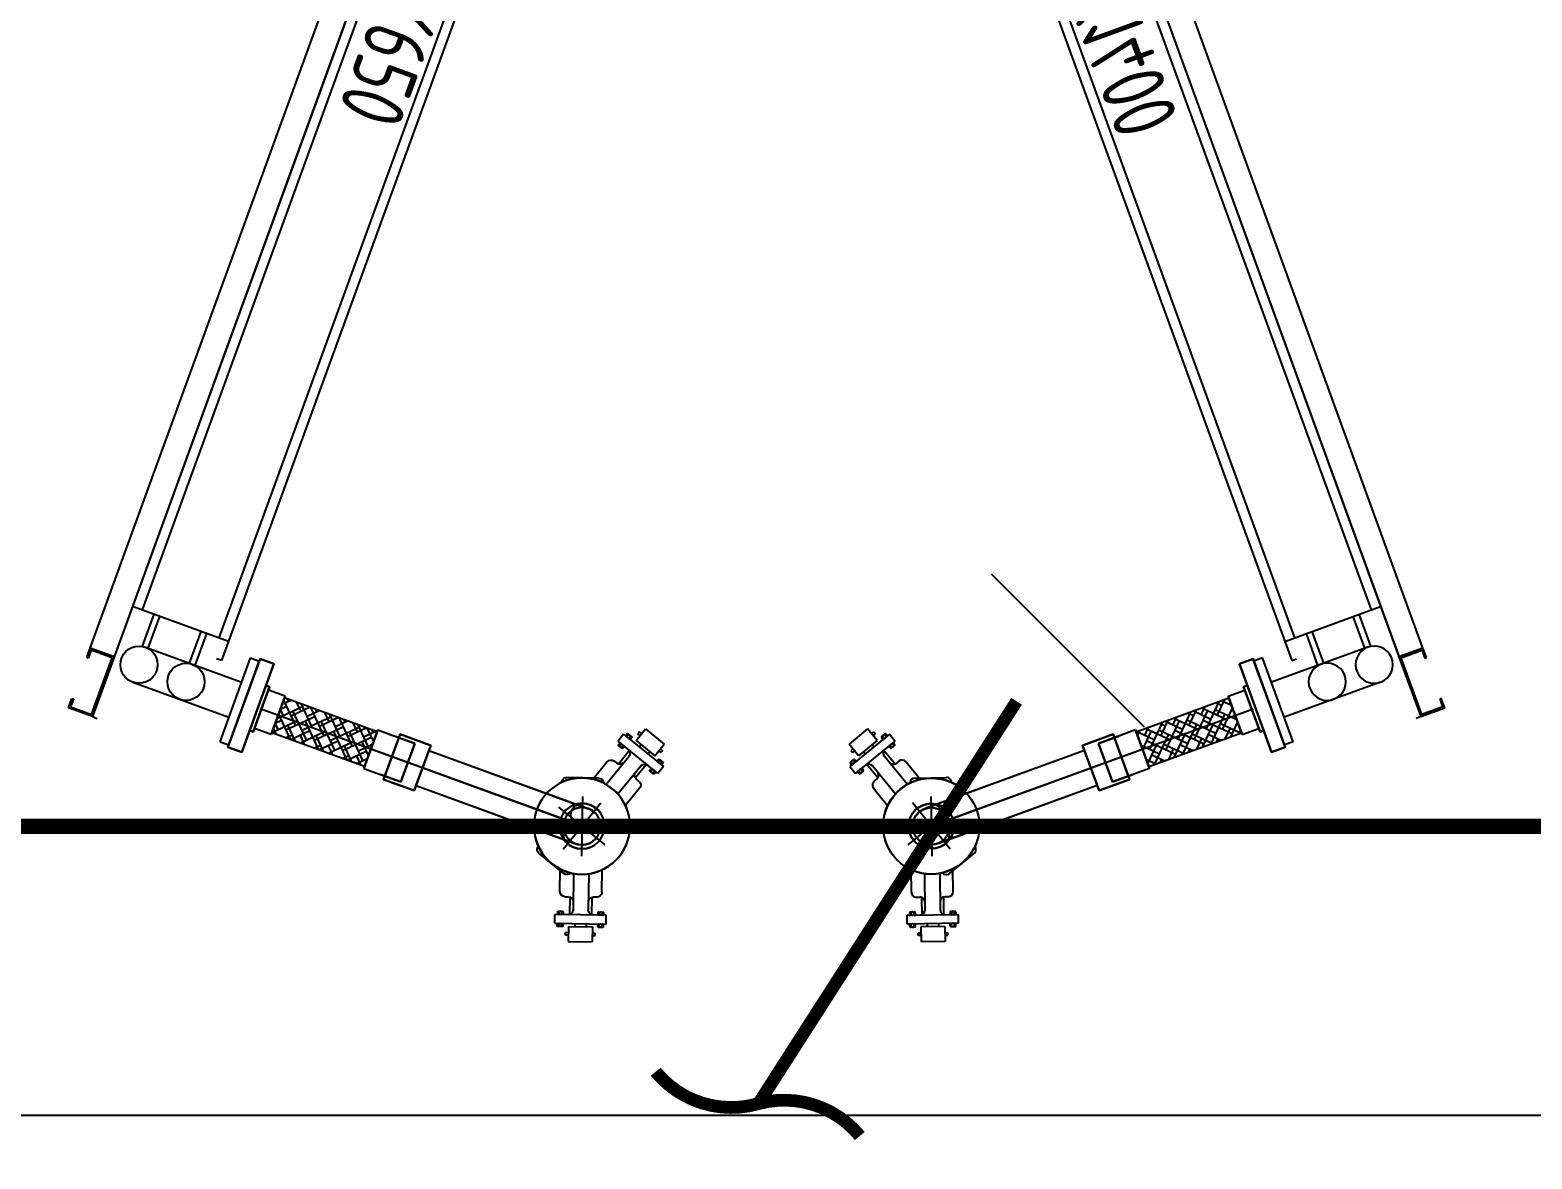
# Model space of a CAD drawing. Extents: x -3080 to 28500, y -1326 to 31609.
# Drawn here: x 2996.5 to 3291.1, y 8380.2 to 8601.6 of the extents above; entities that cross this region are included whole.
import ezdxf
from ezdxf.enums import TextEntityAlignment as Align

# ---------------------------------------------------------------- set-up
doc = ezdxf.new("R2010")
doc.units = 0
doc.header["$LTSCALE"] = 100
doc.linetypes.add('X-S-FAB-L05$0$DASHED', pattern=[0.75, 0.5, -0.25])
for name, color, linetype in [('0-xref', 8, 'Continuous'), ('188K-SM-03-F05-MECH-DCC-Y2257103$0$00_AC_CHS_20℃', 3, 'Continuous'), ('188K-SM-03-F05-MECH-DCC-Y2257103$0$00_DCC', 7, 'Continuous'), ('188K-SM-03-F05-MECH-DCC-Y2257103$0$00_閥站分組', 1, 'Continuous'), ('188K-SM-07-F10-MECH-CR PIPE-Y2257103$0$00_AC_CHS_20℃', 3, 'Continuous'), ('188K-SM-07-F10-MECH-CR PIPE-Y2257103$0$00_DCC', 7, 'Continuous'), ('188K-SM-07-F10-MECH-CR PIPE-Y2257103$0$00_閥站分組', 1, 'Continuous'), ('X-S-FAB-L05$0$BR-D', 8, 'X-S-FAB-L05$0$DASHED'), ('X-S-FAB-L05$0$S-鋼柱', 8, 'Continuous'), ('X-S-FAB-L05$0$斜撐', 8, 'Continuous')]:
    doc.layers.add(name, color=color, linetype=linetype)
doc.layers.add('X-S-FAB-L05$0$XREF', color=8, linetype='Continuous', lineweight=0)
doc.styles.add('188K-SM-03-F05-MECH-DCC-Y2257103$0$XFM1Q20-200k$0$aa-txt', font='isocp.shx', dxfattribs={"bigfont": 'chineset.shx'})
doc.styles.add('188K-SM-07-F10-MECH-CR PIPE-Y2257103$0$XFM1Q20-200k$0$aa-txt', font='isocp.shx', dxfattribs={"bigfont": 'chineset.shx'})
pattern_1 = [(135, (-2258.257638534302, -4619.833107670286), (-7.883598566874813e-16, 2.437498090000638), [5.170714285706127, -1.723571428568709]), (45.00000000000003, (-2259.476387579409, -4618.614358625176), (-7.883598566874813e-16, 2.437498090000638), [5.170714285706127, -1.723571428568709])]

# ---------------------------------------------------------------- blocks, each defined once
blk = doc.blocks.new('X-S-FAB-L05$0$斜撐')
at = {"layer": 'X-S-FAB-L05$0$BR-D', "const_width": 0.5}
blk.add_lwpolyline([(962.110615484468, 215.5527056239185, -0.296213494876075), (957.9523517424307, 215.1889046874523, 0.2999565152281041), (953.7471116302495, 214.8502914423496, 0.006918187867200343)], format="xyb", dxfattribs=at)
at = {"layer": 'X-S-FAB-L05$0$BR-D', "linetype": 'ByBlock', "const_width": 0.5}
blk.add_lwpolyline([(964.3652294297871, 197.5696680477166), (957.9523517424307, 215.1889046874523)], dxfattribs=at)
blk = doc.blocks.new('X-S-FAB-L05$0$SC1')
at = {"layer": 'DefPoints'}
blk.add_line((27924.99310389429, 8342.123336292521), (27954.99310389429, 8312.123336292521), dxfattribs=at)
blk = doc.blocks.new('X-S-FAB-L05$0$VC(C)')
at = {"layer": 'X-S-FAB-L05$0$S-鋼柱'}
blk.add_blockref('X-S-FAB-L05$0$SC1', (-24739.98870801055, 152.8765423713176), dxfattribs=at)
at = {"layer": 'X-S-FAB-L05$0$斜撐', "xscale": -5.000000000000004, "yscale": 5, "zscale": 5, "rotation": 167.3146368959792}
blk.add_blockref('X-S-FAB-L05$0$斜撐', (-1297.200146161655, 10492.59399179615), dxfattribs=at)
blk = doc.blocks.new('X-S-FAB-L05')
at = {"layer": 'X-S-FAB-L05$0$XREF'}
blk.add_blockref('X-S-FAB-L05$0$VC(C)', (0, 0), dxfattribs=at)
blk = doc.blocks.new('188K-SM-03-F05-MECH-DCC-Y2257103$0$XFM1P20-200k$0$005')
at = {"layer": '188K-SM-03-F05-MECH-DCC-Y2257103$0$00_DCC'}
h = blk.add_hatch(dxfattribs=at)
h.set_pattern_fill('AR-HBONE', color=60, scale=0.4308928571421772, angle=360, style=0)
h.set_pattern_definition(pattern_1)
h.paths.add_polyline_path([(21.88125000000196, -3.016249999988531), (21.88124999999832, 3.016249999997854), (5.881250000001955, 3.016249999993988), (5.881250000001955, -3.016249999992397)])
edge = h.paths.add_edge_path(flags=17)
edge.add_line((21.88125000000196, 3.016249999998081), (21.88125000000196, -3.016249999988531))
at = {"layer": '188K-SM-03-F05-MECH-DCC-Y2257103$0$00_DCC', "color": 60}
for p, q in [((5.881250000001955, 3.31624999998985), (3, 3.31624999998985)), ((5.881250000001955, 3.31624999998985), (5.881250000002183, -3.316249999991896)), ((21.88124999999832, 3.016249999997854), (5.881250000001955, 3.016249999993988)), ((5.881250000001955, 3.016249999993988), (5.881250000001955, -3.016249999992397)), ((21.88125000000218, 3.316249999993261), (24.76250000000073, 3.316249999989623)), ((21.88125000000218, 3.31624999998985), (21.88125000000196, -3.316249999991896)), ((21.88125000000196, 3.016249999998081), (21.88125000000196, -3.016249999988531)), ((21.88125000000196, -3.016249999988531), (21.88124999999832, 3.016249999997854)), ((28.2625000000005, 3.316249999993261), (24.76250000000073, 3.316249999989623)), ((28.2625000000005, 3.31624999998985), (28.2625000000005, -3.316249999991669)), ((5.881250000002183, -3.316249999991896), (3, -3.316249999991669)), ((21.88125000000196, -3.016249999988531), (5.881250000001955, -3.016249999992397)), ((21.88125000000196, -3.316249999991896), (28.2625000000005, -3.316249999991669)), ((28.2625000000005, -3.316249999991669), (25.38125000000196, -3.316249999991442))]:
    blk.add_line(p, q, dxfattribs=at)
for points in [[(0, -7.600000000001273), (-4.547473508864641e-13, 7.599999999999454), (2.381250000001955, 7.599999999999227), (2.381250000002183, -7.600000000001501), (0, -7.600000000001273)], [(2.381250000002183, 3.897499999999809), (3.000000000000227, 3.897500000000264), (3, -3.897499999998217), (2.381250000002183, -3.897499999998445)]]:
    blk.add_lwpolyline(points, dxfattribs=at)
blk = doc.blocks.new('188K-SM-03-F05-MECH-DCC-Y2257103$0$DCC_配管')
at = {"layer": '188K-SM-03-F05-MECH-DCC-Y2257103$0$00_DCC', "color": 60}
for p, q in [((-68.98136766099378, 44.57096177468543, -6.341734141717111e-07), (-69.53506247220685, 44.5709617746852, -6.341734141717111e-07)), ((-69.53506247220685, 44.5709617746852, -6.341734141717111e-07), (-69.53506247220685, 44.07295139642679, -6.341734141717111e-07)), ((-64.27527830031067, 45.79068325254184, -6.341734141717111e-07), (-68.98136766099378, 45.79068325254275, -6.341734141717111e-07)), ((-68.98136766099378, 42.8532299185681, -6.341734141717111e-07), (-68.98136766099378, 45.79068325254275, -6.341734141717111e-07)), ((-64.27527830031067, 42.85322991856719, -6.341734141717111e-07), (-64.27527830031067, 45.79068325254184, -6.341734141717111e-07)), ((-64.27527830030704, 44.57096177468475, -6.341734141717111e-07), (-63.72158348909397, 44.57096177468497, -6.341734141717111e-07)), ((-63.72158348909397, 44.57096177468497, -6.341734141717111e-07), (-63.72158348909397, 44.07295139642656, -6.341734141717111e-07)), ((-71.65878760955638, 42.2647973794617, -6.341734141717111e-07), (-71.65878760955275, 40.54996379381896, -6.341734141717111e-07)), ((-61.59785835174443, 42.26479737946329, -6.341734141717111e-07), (-71.65878760955638, 42.2647973794617, -6.341734141717111e-07)), ((-71.15244427405742, 42.7830651848019, -6.341734141717111e-07), (-71.15244427405742, 42.37679737825647, -6.341734141717111e-07)), ((-70.17244427406149, 42.89506518480175, -6.341734141717111e-07), (-71.012444274058, 42.89506518480221, -6.341734141717111e-07)), ((-70.87244427406222, 42.7830651848019, -6.341734141717111e-07), (-70.87244427405494, 42.37679737825624, -6.341734141717111e-07)), ((-70.31244427406455, 42.78306518480304, -6.341734141717111e-07), (-70.31244427406455, 42.37679737941721, -6.341734141717111e-07)), ((-70.03244427406571, 42.78306518480281, -6.341734141717111e-07), (-70.03244427406571, 42.37679737912686, -6.341734141717111e-07)), ((-68.98136766099014, 44.07295139642702, -6.341734141717111e-07), (-69.53506247220685, 44.07295139642679, -6.341734141717111e-07)), ((-64.27527830031067, 42.85322991856719, -6.341734141717111e-07), (-68.98136766099378, 42.8532299185681, -6.341734141717111e-07)), ((-67.73727774834151, 42.26479737946352, -6.341734141717111e-07), (-67.73727774834151, 42.85322991856765, -6.341734141717111e-07)), ((-65.51936821295931, 42.26479737946352, -6.341734141717111e-07), (-65.51936821295931, 42.85322991856788, -6.341734141717111e-07)), ((-64.27527830030704, 44.07295139642611, -6.341734141717111e-07), (-63.72158348909397, 44.07295139642656, -6.341734141717111e-07)), ((-63.22420168723147, 42.78306518480304, -6.341734141717111e-07), (-63.22420168723147, 42.37679737912595, -6.341734141717111e-07)), ((-63.08420168723569, 42.89506518480198, -6.341734141717111e-07), (-62.24420168724282, 42.89506518480266, -6.341734141717111e-07)), ((-62.94420168723627, 42.78306518480144, -6.341734141717111e-07), (-62.94420168723627, 42.37679737941585, -6.341734141717111e-07)), ((-62.38420168724224, 42.78306518480258, -6.341734141717111e-07), (-62.38420168724224, 42.37679737825692, -6.341734141717111e-07)), ((-62.1042016872434, 42.78306518480235, -6.341734141717111e-07), (-62.1042016872434, 42.37679737825692, -6.341734141717111e-07)), ((-61.59785835174443, 42.26479737946329, -6.341734141717111e-07), (-61.59785835174443, 40.54996379381919, -6.341734141717111e-07)), ((-71.65878760955275, 40.54996379381896, -6.341734141717111e-07), (-61.59785835174443, 40.54996379381919, -6.341734141717111e-07)), ((-71.15244427406105, 40.03169598848012, -6.341734141717111e-07), (-71.15244427405742, 40.43796379502578, -6.341734141717111e-07)), ((-70.17244427406513, 39.91969598848232, -6.341734141717111e-07), (-71.012444274058, 39.91969598848277, -6.341734141717111e-07)), ((-70.87244427405858, 40.03169598848012, -6.341734141717111e-07), (-70.87244427405858, 40.43796379502555, -6.341734141717111e-07)), ((-70.31244427406455, 40.03169598848103, -6.341734141717111e-07), (-70.31244427406455, 40.43796379386708, -6.341734141717111e-07)), ((-70.03244427406571, 40.03169598848103, -6.341734141717111e-07), (-70.03244427406207, 40.43796379415835, -6.341734141717111e-07)), ((-68.7698184718447, 37.09120033979252, -6.341734141717111e-07), (-68.7698184718447, 40.48580694534257, -6.341734141717111e-07)), ((-68.12302392914171, 32.48176320995526, -6.341734141717111e-07), (-68.12302392914171, 39.58967156758513, -6.341734141717111e-07)), ((-65.13519936144257, 32.48201612057755, -6.341734141717111e-07), (-65.13519936144985, 39.54996379381964, -6.341734141717111e-07)), ((-64.48682748945976, 37.09120033979343, -6.341734141717111e-07), (-64.4868274894634, 40.48580694534326, -6.341734141717111e-07)), ((-63.22420168723511, 40.0316959884799, -6.341734141717111e-07), (-63.22420168723147, 40.43796379415699, -6.341734141717111e-07)), ((-63.08420168723205, 39.91969598848254, -6.341734141717111e-07), (-62.24420168723918, 39.91969598848345, -6.341734141717111e-07)), ((-62.94420168723263, 40.03169598848126, -6.341734141717111e-07), (-62.94420168723627, 40.43796379386708, -6.341734141717111e-07)), ((-62.3842016872386, 40.03169598848081, -6.341734141717111e-07), (-62.3842016872386, 40.43796379502646, -6.341734141717111e-07)), ((-62.10420168724704, 40.03169598848035, -6.341734141717111e-07), (-62.1042016872434, 40.43796379502623, -6.341734141717111e-07)), ((-70.73287774554228, 36.02734010478002, -6.341734141717111e-07), (-70.73287774554592, 31.661421026173, -6.341734141717111e-07)), ((-69.73287774554592, 37.02734010477934, -6.341734141717111e-07), (-69.12144659985825, 37.02734010477889, -6.341734141717111e-07)), ((-63.52376821576217, 37.02734010477889, -6.341734141717111e-07), (-64.13519936144257, 37.02734010477911, -6.341734141717111e-07)), ((-62.52376821575854, 36.02734010477911, -6.341734141717111e-07), (-62.52376821575854, 31.66142102617232, -6.341734141717111e-07)), ((-66.62832298072135, 17.31335317178082, -6.341734141717111e-07), (-66.62832298072135, 29.01624158701952, -6.341734141717111e-07)), ((-33.98993482158585, 15.66378724152037), (-65.23725026228021, 26.54493849457913, -1.544885251782587e-07)), ((-72.4797671883407, 23.16479737939835, -6.341734141717111e-07), (-60.776878773102, 23.16479737939926, -6.341734141717111e-07)), ((-66.63000784589349, 23.16475539552562, -6.341734141717111e-07), (-3.171072979335804, 1.100883017595606)), ((-36.38406307072546, 8.767545516740483), (-67.82708657008516, 19.71663960164028, -1.544594331199846e-07)), ((-70.73287774554592, 14.66479737946452, -6.341734141717111e-07), (-70.73287774554592, 14.66817373296863, -6.341734141717111e-07)), ((-69.73287774554228, 13.66479737946338, -6.341734141717111e-07), (-63.52376821576217, 13.66479737946315, -6.341734141717111e-07)), ((-62.52376821575854, 14.66479737946383, -6.341734141717111e-07), (-62.52376821575854, 14.66817373296817, -6.341734141717111e-07)), ((-1.197064124595272, -3.448120862381074), (1.197064124595272, 3.448120862381302))]:
    blk.add_line(p, q, dxfattribs=at)
at = {"layer": '188K-SM-03-F05-MECH-DCC-Y2257103$0$00_DCC', "color": 60, "elevation": -8.7243660395025e-10}
for points in [[(-30.71127829769284, 5.669310825053344), (-36.73380621530123, 7.760116918321955), (-33.64019167702463, 16.67121583993685), (-27.61766375941988, 14.58040974666847)], [(-31.41862178168412, 5.914875160595329), (-30.71127829769284, 5.669310825053344), (-27.61766375941988, 14.58040974666847), (-28.32500724340389, 14.82597408221068)]]:
    blk.add_lwpolyline(points, dxfattribs=at)
at = {"layer": '188K-SM-03-F05-MECH-DCC-Y2257103$0$00_DCC', "color": 60}
for centre, radius in [((-66.62832298065223, 23.16479737957116, -6.341734141717111e-07), 9.436100000000003), ((-66.62832298071771, 23.16400871475548, -6.341734141717111e-07), 4.444999999987501), ((-66.63000784589349, 23.16475539552562, -6.341734141717111e-07), 3.650000000000001)]:
    blk.add_circle(centre, radius, dxfattribs=at)
for centre, radius, start, end in [((-71.29244427405683, 42.40829737946274, -6.341734141717111e-07), 0.1434999999988493, 270, 347.3196165081789), ((-71.012444274058, 42.75156518480208, -6.341734141717111e-07), 0.1434999999988493, 12.68038349182109, 167.3196165081789), ((-71.012444274058, 42.40829737946274, -6.341734141717111e-07), 0.1434999999988493, 192.6803834918211, 347.3196165081789), ((-70.59244427406338, 42.48906518480453, -6.341734141717111e-07), 0.405999999996697, 46.39718102854972, 133.6028189714503), ((-70.59244427406338, 42.6707973794596, -6.341734141717111e-07), 0.405999999996697, 226.3971810285497, 313.6028189714503), ((-70.17244427406513, 42.75156518480139, -6.341734141717111e-07), 0.1434999999988493, 12.68038349182109, 167.3196165081789), ((-70.17244427406149, 42.40829737946206, -6.341734141717111e-07), 0.1434999999988493, 192.6803834918211, 347.3196165081789), ((-69.89244427406993, 42.40829737946183, -6.341734141717111e-07), 0.1434999999988493, 192.6803834918211, 270), ((-63.36420168723089, 42.40829737946251, -6.341734141717111e-07), 0.1434999999988493, 270, 347.3196165081789), ((-63.08420168723205, 42.75156518480185, -6.341734141717111e-07), 0.1434999999988493, 12.68038349182109, 167.3196165081789), ((-63.08420168723205, 42.40829737946228, -6.341734141717111e-07), 0.1434999999988493, 192.6803834918211, 347.3196165081789), ((-62.66420168723744, 42.48906518480408, -6.341734141717111e-07), 0.405999999996697, 46.39718102854972, 133.6028189714503), ((-62.66420168724107, 42.67079737945937, -6.341734141717111e-07), 0.405999999996697, 226.3971810285497, 313.6028189714503), ((-62.24420168724282, 42.75156518480117, -6.341734141717111e-07), 0.1434999999988493, 12.68038349182109, 167.3196165081789), ((-62.24420168724282, 42.40829737946297, -6.341734141717111e-07), 0.1434999999988493, 192.6803834918211, 347.3196165081789), ((-61.96420168724399, 42.40829737946137, -6.341734141717111e-07), 0.1434999999988493, 192.6803834918211, 270), ((-71.29244427405683, 40.4064637938211, -6.341734141717111e-07), 0.1434999999988493, 12.68038349182109, 90), ((-71.012444274058, 40.4064637938211, -6.341734141717111e-07), 0.1434999999988493, 12.68038349182109, 167.3196165081789), ((-71.01244427405436, 40.06319598848154, -6.341734141717111e-07), 0.1434999999988493, 192.6803834918211, 347.3196165081789), ((-70.59244427405974, 40.14396379382333, -6.341734141717111e-07), 0.405999999996697, 46.39718102854972, 133.6028189714503), ((-70.59244427405974, 40.32569598847863, -6.341734141717111e-07), 0.405999999996697, 226.3971810285497, 313.6028189714503), ((-70.17244427406513, 40.40646379382042, -6.341734141717111e-07), 0.1434999999988493, 12.68038349182109, 167.3196165081789), ((-70.17244427406149, 40.06319598848108, -6.341734141717111e-07), 0.1434999999988493, 192.6803834918211, 347.3196165081789), ((-69.89244427406993, 40.40646379382019, -6.341734141717111e-07), 0.1434999999988493, 90, 167.3196165081789), ((-69.12223526449998, 39.54996379381964, -6.341734141717111e-07), 1, 5.211020790109826e-10, 90), ((-64.13441069680448, 39.54996379381919, -6.341734141717111e-07), 1, 90, 180.0000000005211), ((-63.36420168723089, 40.40646379382088, -6.341734141717111e-07), 0.1434999999988493, 12.68038349182109, 90), ((-63.08420168723205, 40.40646379382065, -6.341734141717111e-07), 0.1434999999988493, 12.68038349182109, 167.3196165081789), ((-63.08420168723205, 40.06319598848108, -6.341734141717111e-07), 0.1434999999988493, 192.6803834918211, 347.3196165081789), ((-62.6642016872338, 40.14396379382288, -6.341734141717111e-07), 0.405999999996697, 46.39718102854972, 133.6028189714503), ((-62.66420168723744, 40.32569598847817, -6.341734141717111e-07), 0.405999999996697, 226.3971810285497, 313.6028189714503), ((-62.24420168724282, 40.40646379381997, -6.341734141717111e-07), 0.1434999999988493, 12.68038349182109, 167.3196165081789), ((-62.24420168724282, 40.06319598848177, -6.341734141717111e-07), 0.1434999999988493, 192.6803834918211, 347.3196165081789), ((-61.96420168724399, 40.40646379382133, -6.341734141717111e-07), 0.1434999999988493, 90, 167.3196165081789), ((-69.73287774554228, 36.0273401047798, -6.341734141717111e-07), 1, 90, 180.0000000005211), ((-69.12144659985825, 38.02734010477843, -6.341734141717111e-07), 1, 270, 5.211020790109826e-10), ((-64.13519936144621, 38.02734010477866, -6.341734141717111e-07), 1, 180.0000000005211, 270), ((-63.52376821575854, 36.02734010477934, -6.341734141717111e-07), 1, 5.211020790109826e-10, 90), ((-66.6701876634088, 20.94269171172209, -6.341734141717111e-07), 2.22249999999375, 271.0793302653149, 88.92066973885461), ((-69.73287774554228, 14.66479737946293, -6.341734141717111e-07), 1, 180.0000000005211, 270), ((-63.52376821576217, 14.6647973794627, -6.341734141717111e-07), 1, 270, 5.211020790109826e-10)]:
    blk.add_arc(centre, radius, start, end, dxfattribs=at)
at = {"layer": '188K-SM-03-F05-MECH-DCC-Y2257103$0$00_DCC', "color": 60, "xscale": -1.210111893907765, "yscale": 1.210111893907765, "zscale": 1.210111893907765, "rotation": 340.8548292855317}
blk.add_blockref('188K-SM-03-F05-MECH-DCC-Y2257103$0$XFM1P20-200k$0$005', (-1.637090463191271e-11, 1.887201506178826e-11), dxfattribs=at)
blk = doc.blocks.new('188K-SM-03-F05-MECH-DCC-Y2257103$0$DCC-3_2.82x0.65')
at = {"layer": '188K-SM-03-F05-MECH-DCC-Y2257103$0$00_DCC', "color": 24}
for p, q in [((4.708983383864961, -1.713934165017008), (-91.74517958937895, -266.7056401178102)), ((-91.74517958937895, -266.7056401178102), (-90.80561274375486, -267.048005628083))]:
    blk.add_line(p, q, dxfattribs=at)
at = {"layer": '188K-SM-03-F05-MECH-DCC-Y2257103$0$00_DCC', "color": 40}
for p, q in [((4.876289523672312, -7.096499413628635), (-81.99163916164889, -245.7803336893503)), ((23.50032029606336, -8.56124437067524), (-66.44889798180611, -255.7011802568843)), ((19.90935905342303, -12.57434757814394), (-66.95856963190136, -251.2581818538747)), ((-65.07943594068911, -251.9429128744446), (-83.87077285287296, -245.0956026687877)), ((-81.91945269049256, -252.8843669869575), (-79.64272204764393, -246.6362474650509)), ((-80.79197248696391, -253.2952055952153), (-78.51524184409527, -247.0470860733067)), ((-72.71169759232589, -256.2395489918158), (-70.43496694945361, -249.9914294699186)), ((-81.3557125887437, -253.0897862910977), (-62.47041899758324, -259.9713330457348)), ((-71.58421738879224, -256.6503876000793), (-69.3074867459286, -250.4022680781732)), ((-66.44889798180611, -255.7011802568843), (-67.38846482742656, -255.358814746601)), ((-66.71575132457019, -271.6219619298936), (-60.72435489463351, -255.1795421317267)), ((-65.0245309912716, -272.2382198524676), (-59.033134561324, -255.7958000543028)), ((-60.72435489463351, -255.1795421317267), (-59.033134561324, -255.7958000543028)), ((-83.85498081405922, -259.9486242647497), (-64.96968722289921, -266.8301710193889)), ((-66.71575132457019, -271.6219619298936), (-65.0245309912716, -272.2382198524676))]:
    blk.add_line(p, q, dxfattribs=at)
at = {"layer": '188K-SM-03-F05-MECH-DCC-Y2257103$0$00_DCC', "color": 3}
for p, q in [((-92.16839090172653, -253.249381641358), (-4.324445249357723, -11.72825280548454)), ((0.3740178545717754, -13.4383535221009), (-87.46992779780794, -254.9594823579819))]:
    blk.add_line(p, q, dxfattribs=at)
at = {"layer": '188K-SM-03-F05-MECH-DCC-Y2257103$0$00_DCC'}
for p, q in [((-92.85243118837798, -255.1287668829157), (-92.16839090173426, -253.2493816413571)), ((-87.46992779780794, -254.9594823579819), (-92.16839090172653, -253.249381641358)), ((-92.16839090173426, -253.2493816413571), (-87.46992779778247, -254.9594823579907)), ((-92.5517295564614, -255.2382133263411), (-92.85243118837798, -255.1287668829157)), ((-91.97713571576014, -253.6595297237002), (-92.5517295564614, -255.2382133263411)), ((-87.880075875687, -255.1507375534836), (-91.97713571576014, -253.6595297237002)), ((-91.93643477535852, -266.2954920354355), (-87.880075875687, -255.1507375534836)), ((-87.46992779778247, -254.9594823579907), (-91.74517958937895, -266.7056401178102)), ((-96.4436426933189, -264.9955394011665), (-95.75960240665563, -263.116154159592)), ((-91.74517958937895, -266.7056401178102), (-96.4436426933189, -264.9955394011665)), ((-95.45890077472723, -263.2256006030236), (-96.03349461542848, -264.8042842056493)), ((-96.03349461542848, -264.8042842056493), (-91.93643477535852, -266.2954920354355)), ((-95.75960240665563, -263.116154159592), (-95.45890077472723, -263.2256006030236))]:
    blk.add_line(p, q, dxfattribs=at)
at = {"layer": '188K-SM-03-F05-MECH-DCC-Y2257103$0$00_DCC', "color": 40}
for centre in [(-82.6053467007614, -256.5192052761729), (-73.39759160257609, -259.8743872810246)]:
    blk.add_circle(centre, 3.649999999999995, dxfattribs=at)
at = {"layer": '188K-SM-03-F05-MECH-DCC-Y2257103$0$00_DCC', "xscale": -1, "rotation": 320.8337698537623}
blk.add_blockref('188K-SM-03-F05-MECH-DCC-Y2257103$0$DCC_配管', (-62.0288327762978, -264.0170099533848), dxfattribs=at)
at = {"layer": '188K-SM-03-F05-MECH-DCC-Y2257103$0$00_DCC', "color": 40, "style": '188K-SM-03-F05-MECH-DCC-Y2257103$0$XFM1Q20-200k$0$aa-txt', "width": 0.8}
blk.add_text('2820X650', height=12.49999999999998, rotation=249.9789405678911, dxfattribs=at).set_placement((-28.79800663279684, -125.2623276457091), align=Align.MIDDLE)
blk = doc.blocks.new('188K-SM-03-F05-MECH-DCC-Y2257103$0$DCC-2_2.82x1.4')
at = {"layer": '188K-SM-03-F05-MECH-DCC-Y2257103$0$00_DCC', "color": 4}
for p, q in [((278.048162215453, 32.11008358262643), (260.5481622154566, 32.11008358293657)), ((260.5481622154421, 30.31008357100973), (260.5481622154566, 32.11008358293657)), ((278.0481622154366, 30.3100835707105), (260.5481622154421, 30.31008357100973)), ((265.6481622165825, 10.21008357687697), (265.6481622169304, 30.31008357092151)), ((272.948162217328, 10.21008357675191), (272.9481622176777, 30.31008357079691)), ((278.0481622154366, 30.3100835707105), (278.048162215453, 32.11008358262643)), ((-0.001837781681388151, 25.0111966090094), (262.9981622183295, 25.11008358289791)), ((258.9981622183332, 25.11008358295476), (258.9981622179748, 5.110083582962488)), ((262.9981622183295, 25.11008358289791), (262.998162218315, 24.11008358288746)), ((4.998162218272682, 23.01119660890936), (258.9981622182913, 23.11008358295976)), ((265.648162216763, 20.61008358284789), (258.9981622182531, 20.61008358295885)), ((265.6481622167375, 19.41008359476473), (258.9981622182331, 19.4100835948866)), ((265.6481622165775, 10.81008357092605), (258.998162218064, 10.81008357104065)), ((265.6481622165556, 9.610083582849256), (258.9981622180508, 9.610083582946118)), ((4.998162217996651, 7.011196608915725), (258.9981622180057, 7.110083582966126))]:
    blk.add_line(p, q, dxfattribs=at)
at = {"layer": '188K-SM-03-F05-MECH-DCC-Y2257103$0$00_DCC', "color": 24}
for p, q in [((281.9981622179766, 5.110083582553671), (281.9981622179803, 6.110083582563675)), ((-0.001837782036091085, 5.011196609003036), (281.9981622179766, 5.110083582553671))]:
    blk.add_line(p, q, dxfattribs=at)
at = {"layer": '188K-SM-03-F05-MECH-DCC-Y2257103$0$00_DCC', "color": 3}
for p, q in [((12.49818061539736, 4.952243536554306), (269.4981630623333, 5.105489127462533)), ((269.5000008443694, 0.1054894652188523), (12.50001839744436, -0.04775612569710574))]:
    blk.add_line(p, q, dxfattribs=at)
at = {"layer": '188K-SM-03-F05-MECH-DCC-Y2257103$0$00_DCC'}
for p, q in [((269.4981630623329, 5.105489127489363), (281.9981622179766, 5.110083582553671)), ((269.4981630623333, 5.105489127462533), (269.5000008443694, 0.1054894652188523)), ((269.5000008443712, 0.1054894652111216), (269.4981630623329, 5.105489127489363)), ((281.6782798573236, 4.789965993248188), (269.8182806590462, 4.785606774293228)), ((269.8182806590462, 4.785606774293228), (269.8198832049966, 0.4256070545006878)), ((281.6798824032703, 0.4299662734574667), (281.6782798573236, 4.789965993248188)), ((281.9981622179766, 5.110083582553671), (282.0000000000018, 0.1100839202827046)), ((271.5000007092585, 0.1062245780281046), (269.5000008443712, 0.1054894652111216)), ((269.8198832049966, 0.4256070545006878), (271.4998830912227, 0.4262245492495822)), ((271.4998830912227, 0.4262245492495822), (271.5000007092585, 0.1062245780281046)), ((279.9998825170587, 0.4293487787135746), (281.6798824032703, 0.4299662734574667)), ((280.0000001350927, 0.1093488074789093), (279.9998825170587, 0.4293487787135746)), ((282.0000000000018, 0.1100839202827046), (280.0000001350927, 0.1093488074789093))]:
    blk.add_line(p, q, dxfattribs=at)
at = {"layer": '188K-SM-03-F05-MECH-DCC-Y2257103$0$00_DCC', "color": 4}
for centre in [(269.2981622152602, 20.01008358874697), (269.298162215091, 10.21008357681649)]:
    blk.add_circle(centre, 3.649999999999995, dxfattribs=at)
at = {"layer": '188K-SM-03-F05-MECH-DCC-Y2257103$0$00_DCC', "xscale": -1, "rotation": 70.85482928510031}
blk.add_blockref('188K-SM-03-F05-MECH-DCC-Y2257103$0$DCC_配管', (269.2981622154543, 32.1100835827815), dxfattribs=at)
at = {"layer": '188K-SM-03-F05-MECH-DCC-Y2257103$0$00_DCC', "color": 4, "style": '188K-SM-03-F05-MECH-DCC-Y2257103$0$XFM1Q20-200k$0$aa-txt', "width": 0.8}
blk.add_text('2820X1400', height=12.49999999999998, rotation=359.9999999992183, dxfattribs=at).set_placement((127.5517742960401, 15.82784846955064), align=Align.MIDDLE)
blk = doc.blocks.new('188K-SM-03-F05-MECH-DCC-Y2257103')
at = {"layer": '188K-SM-03-F05-MECH-DCC-Y2257103$0$00_AC_CHS_20℃', "ltscale": 1000, "const_width": 3, "elevation": -6.346475762637699e-07}
blk.add_lwpolyline([(2792.905024261264, 8445.478437804732), (4169.550178762031, 8445.478437804682), (4169.550178762031, 8891.787142263618)], dxfattribs=at)
at = {"layer": '188K-SM-03-F05-MECH-DCC-Y2257103$0$00_閥站分組', "ltscale": 1000}
blk.add_lwpolyline([(2719.030024463456, 8873.925212345275), (4300.978263365221, 8873.925212345275), (4300.978263365221, 8388.77163310851), (2719.030024463456, 8388.77163310851)], close=True, dxfattribs=at)
at = {"layer": '188K-SM-03-F05-MECH-DCC-Y2257103$0$00_DCC'}
blk.add_blockref('188K-SM-03-F05-MECH-DCC-Y2257103$0$DCC-3_2.82x0.65', (3100.520680879024, 8733.69380689987), dxfattribs=at)
at = {"layer": '188K-SM-03-F05-MECH-DCC-Y2257103$0$00_DCC', "xscale": -1, "rotation": 110.021059431338}
blk.add_blockref('188K-SM-03-F05-MECH-DCC-Y2257103$0$DCC-2_2.82x1.4', (3177.521321471213, 8733.693806899868), dxfattribs=at)
blk = doc.blocks.new('188K-SM-07-F10-MECH-CR PIPE-Y2257103$0$XFM1P20-200k$0$005')
at = {"layer": '188K-SM-07-F10-MECH-CR PIPE-Y2257103$0$00_DCC'}
h = blk.add_hatch(dxfattribs=at)
h.set_pattern_fill('AR-HBONE', color=60, scale=0.4308928571421772, angle=360, style=0)
h.set_pattern_definition(pattern_1)
h.paths.add_polyline_path([(21.88125000000196, -3.016249999988531), (21.88124999999832, 3.016249999997854), (5.881250000001955, 3.016249999993988), (5.881250000001955, -3.016249999992397)])
edge = h.paths.add_edge_path(flags=17)
edge.add_line((21.88125000000196, 3.016249999998081), (21.88125000000196, -3.016249999988531))
at = {"layer": '188K-SM-07-F10-MECH-CR PIPE-Y2257103$0$00_DCC', "color": 60}
for p, q in [((5.881250000001955, 3.31624999998985), (3, 3.31624999998985)), ((5.881250000001955, 3.31624999998985), (5.881250000002183, -3.316249999991896)), ((21.88124999999832, 3.016249999997854), (5.881250000001955, 3.016249999993988)), ((5.881250000001955, 3.016249999993988), (5.881250000001955, -3.016249999992397)), ((21.88125000000218, 3.316249999993261), (24.76250000000073, 3.316249999989623)), ((21.88125000000218, 3.31624999998985), (21.88125000000196, -3.316249999991896)), ((21.88125000000196, 3.016249999998081), (21.88125000000196, -3.016249999988531)), ((21.88125000000196, -3.016249999988531), (21.88124999999832, 3.016249999997854)), ((28.2625000000005, 3.316249999993261), (24.76250000000073, 3.316249999989623)), ((28.2625000000005, 3.31624999998985), (28.2625000000005, -3.316249999991669)), ((5.881250000002183, -3.316249999991896), (3, -3.316249999991669)), ((21.88125000000196, -3.016249999988531), (5.881250000001955, -3.016249999992397)), ((21.88125000000196, -3.316249999991896), (28.2625000000005, -3.316249999991669)), ((28.2625000000005, -3.316249999991669), (25.38125000000196, -3.316249999991442))]:
    blk.add_line(p, q, dxfattribs=at)
for points in [[(0, -7.600000000001273), (-4.547473508864641e-13, 7.599999999999454), (2.381250000001955, 7.599999999999227), (2.381250000002183, -7.600000000001501), (0, -7.600000000001273)], [(2.381250000002183, 3.897499999999809), (3.000000000000227, 3.897500000000264), (3, -3.897499999998217), (2.381250000002183, -3.897499999998445)]]:
    blk.add_lwpolyline(points, dxfattribs=at)
blk = doc.blocks.new('188K-SM-07-F10-MECH-CR PIPE-Y2257103$0$DCC_配管')
at = {"layer": '188K-SM-07-F10-MECH-CR PIPE-Y2257103$0$00_DCC', "color": 60}
for p, q in [((-63.19934653120708, 32.48451206537538, -6.341734141717111e-07), (-58.32593544067913, 28.63705764777296, -6.341734141717111e-07)), ((-64.60387409934447, 32.31927795764932, -6.341734141717111e-07), (-64.60596624575282, 32.31662792248244, -6.341734141717111e-07)), ((-71.2419713556601, 26.73024516655823, -6.341734141717111e-07), (-62.0565984901159, 19.47858862612065, -6.341734141717111e-07)), ((-63.02345665267148, 27.69710332911109, -6.341734141717111e-07), (-70.27511319310634, 18.51173046356507, -6.341734141717111e-07)), ((-33.98993482157221, 15.66378724153856), (-65.45353180117581, 26.55361980069392, -1.544594331199846e-07)), ((-58.16070133295125, 27.23253007963922, -6.341734141717111e-07), (-58.16279347935961, 27.22988004447052, -6.341734141717111e-07)), ((-66.65058132610557, 23.10549386987259, -6.341734141717111e-07), (-3.171072979340352, 1.100883017588785)), ((-77.84110384790802, 15.55222752310237, -6.341734141717111e-07), (-75.13577636652099, 18.97895374785185, -6.341734141717111e-07)), ((-36.38406307072819, 8.767545516763676), (-67.65195199166283, 19.58943524408096, -1.544885251782587e-07)), ((-73.59567446805613, 16.71789550361427, -6.341734141717111e-07), (-78.00006664044577, 11.13903443595336, -6.341734141717111e-07)), ((-71.25074493301508, 14.86630127511489, -6.341734141717111e-07), (-75.6303755979925, 9.318804582905614, -6.341734141717111e-07)), ((-82.43285276286133, 11.23030385050151, -6.341734141717111e-07), (-81.3702617386707, 12.57624387210672, -6.341734141717111e-07)), ((-81.3702617386707, 12.57624387210672, -6.341734141717111e-07), (-73.47363115245571, 6.342021954701522, -6.341734141717111e-07)), ((-80.65169960628373, 12.6692683492347, -6.341734141717111e-07), (-80.90344212419404, 12.3503965328091, -6.341734141717111e-07)), ((-80.43193297166272, 12.49576726477608, -6.341734141717111e-07), (-80.68367548957485, 12.17689544835139, -6.341734141717111e-07)), ((-79.81311595133502, 12.14992120748411, -6.341734141717111e-07), (-80.47241585519077, 12.67042446085088, -6.341734141717111e-07)), ((-79.99239970242616, 12.14876509586702, -6.341734141717111e-07), (-80.24414221961979, 11.82989328035183, -6.341734141717111e-07)), ((-79.77263306780605, 11.97526401141113, -6.341734141717111e-07), (-80.02437558517795, 11.6563921956631, -6.341734141717111e-07)), ((-76.95955375628364, 13.5008207502633, -6.341734141717111e-07), (-79.0630106397366, 10.8364590732599, -6.341734141717111e-07)), ((-77.67586974018377, 14.14769995497227, -6.341734141717111e-07), (-77.19596915021975, 13.76882864480376, -6.341734141717111e-07)), ((-71.39793108151753, 10.46547964509227, -6.341734141717111e-07), (-68.69260360012777, 13.89220586984175, -6.341734141717111e-07)), ((-80.6960174489459, 9.109399909634703, -6.341734141717111e-07), (-82.51620080246812, 6.803849075487051, -6.341734141717111e-07)), ((-74.5362221766436, 4.996081933089954, -6.341734141717111e-07), (-82.43285276286133, 11.23030385050151, -6.341734141717111e-07)), ((-82.35657653236376, 10.50977138897269, -6.341734141717111e-07), (-82.10483401445072, 10.82864320539557, -6.341734141717111e-07)), ((-81.65679374497813, 9.814610939527483, -6.341734141717111e-07), (-82.3160936488357, 10.33511419289698, -6.341734141717111e-07)), ((-82.13680989774639, 10.33627030451862, -6.341734141717111e-07), (-81.8850673798288, 10.65514212093694, -6.341734141717111e-07)), ((-81.69727662850892, 9.989268135604107, -6.341734141717111e-07), (-81.44553411131437, 10.3081399511193, -6.341734141717111e-07)), ((-81.47750999388973, 9.815767051147304, -6.341734141717111e-07), (-81.2257674765151, 10.13463886689078, -6.341734141717111e-07)), ((-77.00229808816312, 6.193287025245809, -6.341734141717111e-07), (-80.6960174489459, 9.109399909634703, -6.341734141717111e-07)), ((-73.59791620518536, 10.84687939253945, -6.341734141717111e-07), (-75.70137308864196, 8.18251771553787, -6.341734141717111e-07)), ((-72.80245864965218, 10.30024553736894, -6.341734141717111e-07), (-73.28235923960983, 10.67911684753381, -6.341734141717111e-07)), ((-78.82248144168534, 3.887736191094518, -6.341734141717111e-07), (-82.51620080246812, 6.803849075487051, -6.341734141717111e-07)), ((-82.194988824338, 8.104280270365052, -6.341734141717111e-07), (-81.88639832184253, 8.495159073350806, -6.341734141717111e-07)), ((-81.7604043769552, 7.761185091067091, -6.341734141717111e-07), (-82.194988824338, 8.104280270365052, -6.341734141717111e-07)), ((-81.451813874457, 8.152063894051025, -6.341734141717111e-07), (-81.88639832184253, 8.495159073350806, -6.341734141717111e-07)), ((-79.35493481704452, 8.800353087537587, -6.341734141717111e-07), (-79.71955511584474, 8.338503663181655, -6.341734141717111e-07)), ((-77.00229808816312, 6.193287025245809, -6.341734141717111e-07), (-78.82248144168534, 3.887736191094518, -6.341734141717111e-07)), ((-77.61414012246041, 7.426032696052062, -6.341734141717111e-07), (-77.97876042126336, 6.964183271695219, -6.341734141717111e-07)), ((-76.13385084750917, 5.597061793786452, -6.341734141717111e-07), (-75.88210833013545, 5.91593360952993, -6.341734141717111e-07)), ((-74.42897392142913, 7.756558754051184, -6.341734141717111e-07), (-74.68071643880103, 7.437686938304978, -6.341734141717111e-07)), ((-74.5362221766436, 4.996081933089954, -6.341734141717111e-07), (-73.47363115245571, 6.342021954701522, -6.341734141717111e-07)), ((-74.20920728680721, 7.583057669593472, -6.341734141717111e-07), (-74.46094980400358, 7.264185854080097, -6.341734141717111e-07)), ((-74.24969017033527, 7.757714865666458, -6.341734141717111e-07), (-73.59039026648043, 7.237211612299689, -6.341734141717111e-07)), ((-73.76967401757156, 7.236055500682596, -6.341734141717111e-07), (-74.0214165354837, 6.917183684257907, -6.341734141717111e-07)), ((-73.54990738295692, 7.062554416231251, -6.341734141717111e-07), (-73.80164990086814, 6.743682599803833, -6.341734141717111e-07)), ((-78.06668501616969, 4.845072206674558, -6.341734141717111e-07), (-77.63210056878779, 4.501977027376597, -6.341734141717111e-07)), ((-77.75809451367331, 5.235951009660312, -6.341734141717111e-07), (-77.32351006629324, 4.892855830360531, -6.341734141717111e-07)), ((-77.63210056878779, 4.501977027376597, -6.341734141717111e-07), (-77.32351006629324, 4.892855830360531, -6.341734141717111e-07)), ((-76.09336796398475, 5.422404597713467, -6.341734141717111e-07), (-75.43406806013081, 4.901901344345788, -6.341734141717111e-07)), ((-75.9140842128927, 5.423560709333287, -6.341734141717111e-07), (-75.66234169569816, 5.742432524848482, -6.341734141717111e-07)), ((-75.47455094365705, 5.076558540421502, -6.341734141717111e-07), (-75.22280842574492, 5.3954303568471, -6.341734141717111e-07)), ((-75.25478430903786, 4.903057455967428, -6.341734141717111e-07), (-75.0030417911239, 5.221929272393027, -6.341734141717111e-07)), ((1.197064124556164, 3.448120862415635), (-1.197064124547069, -3.448120862377436))]:
    blk.add_line(p, q, dxfattribs=at)
at = {"layer": '188K-SM-07-F10-MECH-CR PIPE-Y2257103$0$00_DCC', "color": 60, "elevation": -8.7243660395025e-10}
for points in [[(-27.61766375941716, 14.58040974669348), (-33.64019167702372, 16.67121583996504), (-36.73380621528577, 7.760116918346284), (-30.71127829768284, 5.669310825076536)], [(-28.32500724340844, 14.82597408223501), (-27.61766375941716, 14.58040974669348), (-30.71127829768284, 5.669310825076536), (-31.41862178166866, 5.914875160613519)]]:
    blk.add_lwpolyline(points, dxfattribs=at)
at = {"layer": '188K-SM-07-F10-MECH-CR PIPE-Y2257103$0$00_DCC', "color": 60}
for centre, radius in [((-66.64928492293984, 23.10441689616164, -6.341734141717111e-07), 9.436100000000003), ((-66.64879622941771, 23.1050359041019, -6.341734141717111e-07), 4.444999999987501), ((-66.65058132610557, 23.10549386987259, -6.341734141717111e-07), 3.650000000000001)]:
    blk.add_circle(centre, radius, dxfattribs=at)
for centre, radius, start, end in [((-63.81899326141138, 31.69963122744321, -6.341734141717111e-07), 1, 51.70965857100084, 141.7096585705531), ((-65.30522319897409, 24.87444636848977, -6.341734141717111e-07), 2.22249999999375, 232.7889888322027, 50.63032830568538), ((-58.94558217088161, 27.85217680984351, -6.341734141717111e-07), 1, 321.7096585705531, 51.70965857100084), ((-77.05622300997857, 14.93258079289808, -6.341734141717111e-07), 1, 141.7096585705531, 231.7096585710008), ((-80.99380656875474, 12.46187082237611, -6.341734141717111e-07), 0.1434999999988493, 231.7096585710008, 309.0292750792134), ((-80.77403993413554, 12.28836973792113, -6.341734141717111e-07), 0.1434999999988493, 154.3900420628408, 309.0292750792134), ((-80.28173271553078, 12.23414933118966, -6.341734141717111e-07), 0.4059999999966971, 188.1068395996799, 275.3124775425403), ((-80.56133516097088, 12.55779406060719, -6.341734141717111e-07), 0.1434999999988493, 334.3900420628408, 129.0292750792134), ((-80.3943424757208, 12.09151121397099, -6.341734141717111e-07), 0.4059999999966971, 8.106839599679887, 95.31247754254025), ((-80.11474003027979, 11.76786648455436, -6.341734141717111e-07), 0.1434999999988493, 154.3900420628408, 309.0292750792134), ((-79.90203525711513, 12.03729080724224, -6.341734141717111e-07), 0.1434999999988493, 334.3900420628408, 129.0292750792134), ((-77.81561588042314, 12.9839478068734, -6.341734141717111e-07), 1, 321.7096585705531, 51.70965857100084), ((-82.22717434305287, 10.44774459313794, -6.341734141717111e-07), 0.1434999999988493, 154.3900420628408, 309.0292750792134), ((-82.23423620451013, 10.89067000028354, -6.341734141717111e-07), 0.1434999999988493, 334.3900420628408, 51.70965857100084), ((-81.73486712444901, 10.39352418641101, -6.341734141717111e-07), 0.4059999999966971, 188.1068395996799, 275.3124775425403), ((-82.01446956988912, 10.71716891582673, -6.341734141717111e-07), 0.1434999999988493, 334.3900420628408, 129.0292750792134), ((-81.84747688463995, 10.25088606918962, -6.341734141717111e-07), 0.4059999999966971, 8.106839599679887, 95.31247754254025), ((-81.5678744391962, 9.92724133977299, -6.341734141717111e-07), 0.1434999999988493, 154.3900420628408, 309.0292750792134), ((-81.35516966603154, 10.19666566245905, -6.341734141717111e-07), 0.1434999999988493, 334.3900420628408, 129.0292750792134), ((-81.13540303141781, 10.02316457800589, -6.341734141717111e-07), 0.1434999999988493, 51.70965857100084, 129.0292750792134), ((-79.89497339566515, 11.59436540010029, -6.341734141717111e-07), 0.1434999999988493, 154.3900420628408, 231.7096585710008), ((-78.75972367843224, 11.7893583434352, -6.341734141717111e-07), 1, 231.7096585710008, 321.7096585705531), ((-74.8448757522956, 8.698669159234669, -6.341734141717111e-07), 1, 141.7096585705531, 231.7096585710008), ((-73.90200596981686, 9.894236009606175, -6.341734141717111e-07), 1, 51.70965857100084, 141.7096585705531), ((-72.18281191944789, 11.08512637529566, -6.341734141717111e-07), 1, 231.7096585710008, 321.7096585705531), ((-76.01151051965371, 5.977960405100021, -6.341734141717111e-07), 0.1434999999988493, 334.3900420628408, 51.70965857100084), ((-75.79174388503543, 5.804459320645037, -6.341734141717111e-07), 0.1434999999988493, 334.3900420628408, 129.0292750792134), ((-74.77108088390105, 7.549161227192599, -6.341734141717111e-07), 0.1434999999988493, 231.7096585710008, 309.0292750792134), ((-74.55131424928004, 7.375660142738525, -6.341734141717111e-07), 0.1434999999988493, 154.3900420628408, 309.0292750792134), ((-74.05900703067437, 7.321439736006141, -6.341734141717111e-07), 0.4059999999966971, 188.1068395996799, 275.3124775425403), ((-74.33860947611811, 7.645084465426407, -6.341734141717111e-07), 0.1434999999988493, 334.3900420628408, 129.0292750792134), ((-74.17161679086985, 7.178801618789294, -6.341734141717111e-07), 0.4059999999966971, 8.106839599679887, 95.31247754254025), ((-73.89201434542974, 6.855156889372665, -6.341734141717111e-07), 0.1434999999988493, 154.3900420628408, 309.0292750792134), ((-73.67224771081055, 6.681655804914953, -6.341734141717111e-07), 0.1434999999988493, 154.3900420628408, 231.7096585710008), ((-73.67930957226781, 7.124581212061457, -6.341734141717111e-07), 0.1434999999988493, 334.3900420628408, 129.0292750792134), ((-76.00444865819827, 5.535034997953517, -6.341734141717111e-07), 0.1434999999988493, 154.3900420628408, 309.0292750792134), ((-75.51214143959442, 5.480814591228409, -6.341734141717111e-07), 0.4059999999966971, 188.1068395996799, 275.3124775425403), ((-75.62475119978899, 5.338176474007923, -6.341734141717111e-07), 0.4059999999966971, 8.106839599679887, 95.31247754254025), ((-75.34514875434434, 5.014531744590386, -6.341734141717111e-07), 0.1434999999988493, 154.3900420628408, 309.0292750792134), ((-75.13244398118331, 5.283956067279178, -6.341734141717111e-07), 0.1434999999988493, 334.3900420628408, 129.0292750792134), ((-74.91267734656321, 5.110454982823285, -6.341734141717111e-07), 0.1434999999988493, 51.70965857100084, 129.0292750792134)]:
    blk.add_arc(centre, radius, start, end, dxfattribs=at)
at = {"layer": '188K-SM-07-F10-MECH-CR PIPE-Y2257103$0$00_DCC', "color": 60, "xscale": 1.210111893907765, "yscale": 1.210111893907765, "zscale": 1.210111893907765, "rotation": 160.8548292855056}
blk.add_blockref('188K-SM-07-F10-MECH-CR PIPE-Y2257103$0$XFM1P20-200k$0$005', (-1.909938873723149e-11, 1.546140993013978e-11), dxfattribs=at)
blk = doc.blocks.new('188K-SM-07-F10-MECH-CR PIPE-Y2257103$0$DCC-3_2.82x0.65')
at = {"layer": '188K-SM-07-F10-MECH-CR PIPE-Y2257103$0$00_DCC', "color": 24}
for p, q in [((4.708983383864961, -1.713934165017008), (-91.74517958937895, -266.7056401178102)), ((-91.74517958937895, -266.7056401178102), (-90.80561274375486, -267.048005628083))]:
    blk.add_line(p, q, dxfattribs=at)
at = {"layer": '188K-SM-07-F10-MECH-CR PIPE-Y2257103$0$00_DCC', "color": 40}
for p, q in [((4.876289523672312, -7.096499413628635), (-81.99163916164889, -245.7803336893503)), ((23.50032029606336, -8.56124437067524), (-66.44889798180611, -255.7011802568843)), ((19.90935905342303, -12.57434757814394), (-66.95856963190136, -251.2581818538747)), ((-65.07943594068911, -251.9429128744446), (-83.87077285287296, -245.0956026687877)), ((-81.91945269049256, -252.8843669869575), (-79.64272204764393, -246.6362474650509)), ((-80.79197248696391, -253.2952055952153), (-78.51524184409527, -247.0470860733067)), ((-72.71169759232589, -256.2395489918158), (-70.43496694945361, -249.9914294699186)), ((-81.3557125887437, -253.0897862910977), (-62.47041899758324, -259.9713330457348)), ((-71.58421738879224, -256.6503876000793), (-69.3074867459286, -250.4022680781732)), ((-66.44889798180611, -255.7011802568843), (-67.38846482742656, -255.358814746601)), ((-66.71575132457019, -271.6219619298936), (-60.72435489463351, -255.1795421317267)), ((-65.0245309912716, -272.2382198524676), (-59.033134561324, -255.7958000543028)), ((-60.72435489463351, -255.1795421317267), (-59.033134561324, -255.7958000543028)), ((-83.85498081405922, -259.9486242647497), (-64.96968722289921, -266.8301710193889)), ((-66.71575132457019, -271.6219619298936), (-65.0245309912716, -272.2382198524676))]:
    blk.add_line(p, q, dxfattribs=at)
at = {"layer": '188K-SM-07-F10-MECH-CR PIPE-Y2257103$0$00_DCC', "color": 3}
for p, q in [((-92.16839090172653, -253.249381641358), (-4.324445249357723, -11.72825280548454)), ((0.3740178545717754, -13.4383535221009), (-87.46992779780794, -254.9594823579819))]:
    blk.add_line(p, q, dxfattribs=at)
at = {"layer": '188K-SM-07-F10-MECH-CR PIPE-Y2257103$0$00_DCC'}
for p, q in [((-92.85243118837798, -255.1287668829157), (-92.16839090173426, -253.2493816413571)), ((-87.46992779780794, -254.9594823579819), (-92.16839090172653, -253.249381641358)), ((-92.16839090173426, -253.2493816413571), (-87.46992779778247, -254.9594823579907)), ((-92.5517295564614, -255.2382133263411), (-92.85243118837798, -255.1287668829157)), ((-91.97713571576014, -253.6595297237002), (-92.5517295564614, -255.2382133263411)), ((-87.880075875687, -255.1507375534836), (-91.97713571576014, -253.6595297237002)), ((-91.93643477535852, -266.2954920354355), (-87.880075875687, -255.1507375534836)), ((-87.46992779778247, -254.9594823579907), (-91.74517958937895, -266.7056401178102)), ((-96.4436426933189, -264.9955394011665), (-95.75960240665563, -263.116154159592)), ((-91.74517958937895, -266.7056401178102), (-96.4436426933189, -264.9955394011665)), ((-95.45890077472723, -263.2256006030236), (-96.03349461542848, -264.8042842056493)), ((-96.03349461542848, -264.8042842056493), (-91.93643477535852, -266.2954920354355)), ((-95.75960240665563, -263.116154159592), (-95.45890077472723, -263.2256006030236))]:
    blk.add_line(p, q, dxfattribs=at)
at = {"layer": '188K-SM-07-F10-MECH-CR PIPE-Y2257103$0$00_DCC', "color": 40}
for centre in [(-82.6053467007614, -256.5192052761729), (-73.39759160257609, -259.8743872810246)]:
    blk.add_circle(centre, 3.649999999999995, dxfattribs=at)
at = {"layer": '188K-SM-07-F10-MECH-CR PIPE-Y2257103$0$00_DCC', "xscale": -1, "rotation": 320.8337698537623}
blk.add_blockref('188K-SM-07-F10-MECH-CR PIPE-Y2257103$0$DCC_配管', (-62.0288327762978, -264.0170099533848), dxfattribs=at)
at = {"layer": '188K-SM-07-F10-MECH-CR PIPE-Y2257103$0$00_DCC', "color": 40, "style": '188K-SM-07-F10-MECH-CR PIPE-Y2257103$0$XFM1Q20-200k$0$aa-txt', "width": 0.8}
blk.add_text('2820X650', height=12.49999999999998, rotation=249.9789405678911, dxfattribs=at).set_placement((-28.79800663279684, -125.2623276457091), align=Align.MIDDLE)
blk = doc.blocks.new('188K-SM-07-F10-MECH-CR PIPE-Y2257103$0$DCC-2_2.82x1.4')
at = {"layer": '188K-SM-07-F10-MECH-CR PIPE-Y2257103$0$00_DCC', "color": 4}
for p, q in [((278.048162215453, 32.11008358262643), (260.5481622154566, 32.11008358293657)), ((260.5481622154421, 30.31008357100973), (260.5481622154566, 32.11008358293657)), ((278.0481622154366, 30.3100835707105), (260.5481622154421, 30.31008357100973)), ((265.6481622165825, 10.21008357687697), (265.6481622169304, 30.31008357092151)), ((272.948162217328, 10.21008357675191), (272.9481622176777, 30.31008357079691)), ((278.0481622154366, 30.3100835707105), (278.048162215453, 32.11008358262643)), ((-0.001837781681388151, 25.0111966090094), (262.9981622183295, 25.11008358289791)), ((258.9981622183332, 25.11008358295476), (258.9981622179748, 5.110083582962488)), ((262.9981622183295, 25.11008358289791), (262.998162218315, 24.11008358288746)), ((4.998162218272682, 23.01119660890936), (258.9981622182913, 23.11008358295976)), ((265.648162216763, 20.61008358284789), (258.9981622182531, 20.61008358295885)), ((265.6481622167375, 19.41008359476473), (258.9981622182331, 19.4100835948866)), ((265.6481622165775, 10.81008357092605), (258.998162218064, 10.81008357104065)), ((265.6481622165556, 9.610083582849256), (258.9981622180508, 9.610083582946118)), ((4.998162217996651, 7.011196608915725), (258.9981622180057, 7.110083582966126))]:
    blk.add_line(p, q, dxfattribs=at)
at = {"layer": '188K-SM-07-F10-MECH-CR PIPE-Y2257103$0$00_DCC', "color": 24}
for p, q in [((281.9981622179766, 5.110083582553671), (281.9981622179803, 6.110083582563675)), ((-0.001837782036091085, 5.011196609003036), (281.9981622179766, 5.110083582553671))]:
    blk.add_line(p, q, dxfattribs=at)
at = {"layer": '188K-SM-07-F10-MECH-CR PIPE-Y2257103$0$00_DCC', "color": 3}
for p, q in [((12.49818061539736, 4.952243536554306), (269.4981630623333, 5.105489127462533)), ((269.5000008443694, 0.1054894652188523), (12.50001839744436, -0.04775612569710574))]:
    blk.add_line(p, q, dxfattribs=at)
at = {"layer": '188K-SM-07-F10-MECH-CR PIPE-Y2257103$0$00_DCC'}
for p, q in [((269.4981630623329, 5.105489127489363), (281.9981622179766, 5.110083582553671)), ((269.4981630623333, 5.105489127462533), (269.5000008443694, 0.1054894652188523)), ((269.5000008443712, 0.1054894652111216), (269.4981630623329, 5.105489127489363)), ((281.6782798573236, 4.789965993248188), (269.8182806590462, 4.785606774293228)), ((269.8182806590462, 4.785606774293228), (269.8198832049966, 0.4256070545006878)), ((281.6798824032703, 0.4299662734574667), (281.6782798573236, 4.789965993248188)), ((281.9981622179766, 5.110083582553671), (282.0000000000018, 0.1100839202827046)), ((271.5000007092585, 0.1062245780281046), (269.5000008443712, 0.1054894652111216)), ((269.8198832049966, 0.4256070545006878), (271.4998830912227, 0.4262245492495822)), ((271.4998830912227, 0.4262245492495822), (271.5000007092585, 0.1062245780281046)), ((279.9998825170587, 0.4293487787135746), (281.6798824032703, 0.4299662734574667)), ((280.0000001350927, 0.1093488074789093), (279.9998825170587, 0.4293487787135746)), ((282.0000000000018, 0.1100839202827046), (280.0000001350927, 0.1093488074789093))]:
    blk.add_line(p, q, dxfattribs=at)
at = {"layer": '188K-SM-07-F10-MECH-CR PIPE-Y2257103$0$00_DCC', "color": 4}
for centre in [(269.2981622152602, 20.01008358874697), (269.298162215091, 10.21008357681649)]:
    blk.add_circle(centre, 3.649999999999995, dxfattribs=at)
at = {"layer": '188K-SM-07-F10-MECH-CR PIPE-Y2257103$0$00_DCC', "xscale": -1, "rotation": 70.85482928510031}
blk.add_blockref('188K-SM-07-F10-MECH-CR PIPE-Y2257103$0$DCC_配管', (269.2981622154543, 32.1100835827815), dxfattribs=at)
at = {"layer": '188K-SM-07-F10-MECH-CR PIPE-Y2257103$0$00_DCC', "color": 4, "style": '188K-SM-07-F10-MECH-CR PIPE-Y2257103$0$XFM1Q20-200k$0$aa-txt', "width": 0.8}
blk.add_text('2820X1400', height=12.49999999999998, rotation=359.9999999992183, dxfattribs=at).set_placement((127.5517742960401, 15.82784846955064), align=Align.MIDDLE)
blk = doc.blocks.new('188K-SM-07-F10-MECH-CR PIPE-Y2257103')
at = {"layer": '188K-SM-07-F10-MECH-CR PIPE-Y2257103$0$00_AC_CHS_20℃', "ltscale": 1000, "const_width": 3, "elevation": -6.346475762637699e-07}
blk.add_lwpolyline([(2792.905024261264, 8445.478437804732), (4169.550178762031, 8445.478437804682), (4169.550178762031, 8845.822691491281)], dxfattribs=at)
at = {"layer": '188K-SM-07-F10-MECH-CR PIPE-Y2257103$0$00_閥站分組', "ltscale": 1000}
blk.add_lwpolyline([(2719.030024463456, 8873.925212345275), (4300.978263365221, 8873.925212345275), (4300.978263365221, 8388.77163310851), (2719.030024463456, 8388.77163310851)], close=True, dxfattribs=at)
at = {"layer": '188K-SM-07-F10-MECH-CR PIPE-Y2257103$0$00_DCC'}
blk.add_blockref('188K-SM-07-F10-MECH-CR PIPE-Y2257103$0$DCC-3_2.82x0.65', (3100.520680879024, 8733.69380689987), dxfattribs=at)
at = {"layer": '188K-SM-07-F10-MECH-CR PIPE-Y2257103$0$00_DCC', "xscale": -1, "rotation": 110.021059431338}
blk.add_blockref('188K-SM-07-F10-MECH-CR PIPE-Y2257103$0$DCC-2_2.82x1.4', (3177.521321471213, 8733.693806899868), dxfattribs=at)

msp = doc.modelspace()

# ---------------------------------------------------------------- block references
at = {"layer": '0-xref'}
for name in ['X-S-FAB-L05', '188K-SM-03-F05-MECH-DCC-Y2257103']:
    msp.add_blockref(name, (0, 0), dxfattribs=at)

# ---------------------------------------------------------------- next in the draw order: block references
msp.add_blockref('188K-SM-07-F10-MECH-CR PIPE-Y2257103', (0, 0), dxfattribs=at)

doc.saveas('drawing.dxf')
